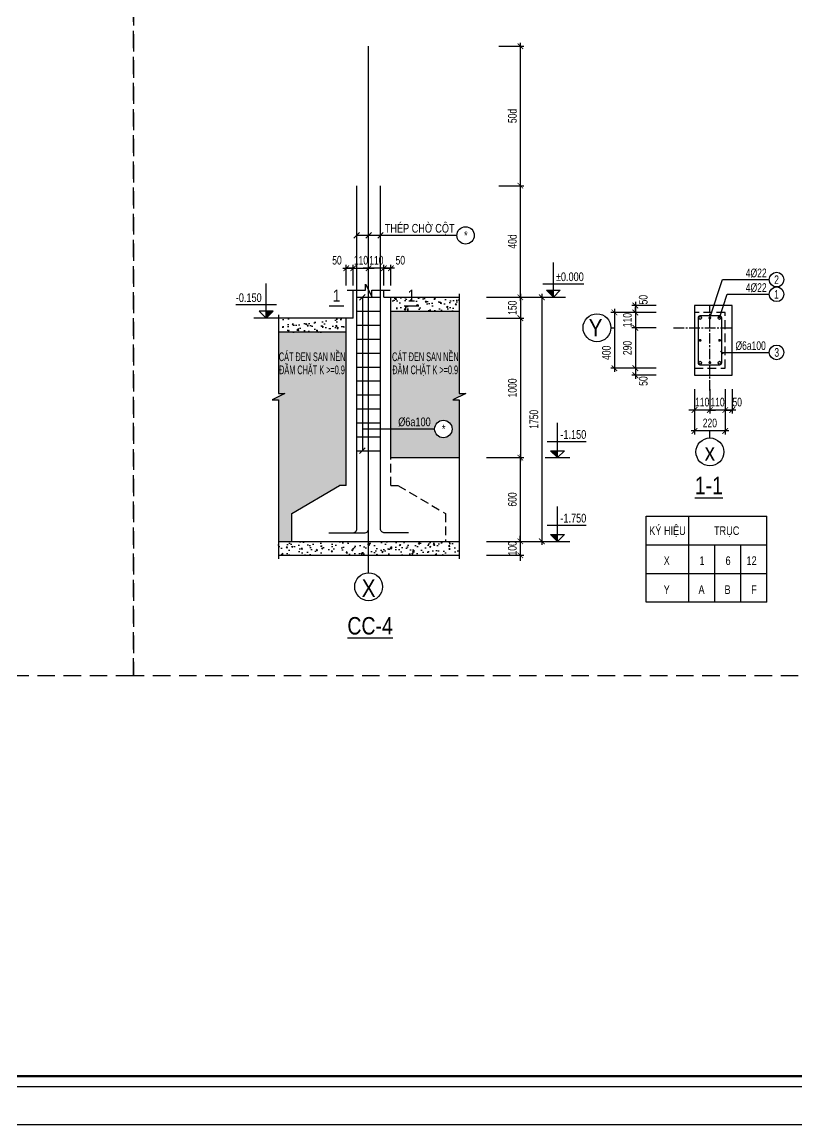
# Model space of a CAD drawing. Header units: millimetres. Extents: x 0 to 2110312, y -101172 to 3.
# Drawn here: x 2016267 to 2021820, y -41790 to -33881 of the extents above; entities that cross this region are included whole.
import ezdxf
from ezdxf.enums import TextEntityAlignment as Align

# ---------------------------------------------------------------- set-up
doc = ezdxf.new("R2010")
doc.units = ezdxf.units.MM
doc.header["$LTSCALE"] = 1000
doc.header["$MEASUREMENT"] = 0
doc.header["$PDMODE"] = 3
doc.linetypes.add('CENTER2', pattern=[1.125, 0.75, -0.125, 0.125, -0.125])
doc.linetypes.add('HIDDEN', pattern=[0.375, 0.25, -0.125])
doc.layers.get('0').update_dxf_attribs({"linetype": 'CONTINUOUS'})
doc.layers.get('Defpoints').update_dxf_attribs({"linetype": 'CONTINUOUS'})
for name, color, linetype in [('CDC-KHUNGTEN', 7, 'CONTINUOUS'), ('CDC.01.AXIS', 160, 'CENTER2'), ('CDC.02.DIM', 1, 'CONTINUOUS'), ('CDC.03.BORDER', 3, 'CONTINUOUS'), ('CDC.04.HIDDEN', 8, 'HIDDEN'), ('CDC.05.STEEL', 4, 'CONTINUOUS'), ('CDC.06.TEXT', 2, 'CONTINUOUS'), ('CDC.10.HATCH', 163, 'CONTINUOUS'), ('CDC.11.NOTE', 1, 'CONTINUOUS'), ('CDC.14.STEELNUM', 9, 'CONTINUOUS'), ('KCS_CHI', 1, 'CONTINUOUS'), ('KCS_HIDDEN', 8, 'HIDDEN')]:
    doc.layers.add(name, color=color, linetype=linetype)
doc.layers.add('Hatch1', color=250, linetype='CONTINUOUS', lineweight=5)
doc.styles.add('ARIAL', font='arial.ttf', dxfattribs={"width": 0.6})
doc.styles.add('KCS_BIGTEXT', font='arial.ttf', dxfattribs={"width": 0.75, "height": 125})
doc.styles.add('KCS_SMTEXT', font='arial.ttf', dxfattribs={"width": 0.7})
doc.dimstyles.new('KCS_DIM25', dxfattribs={"dimtxt": 62.5, "dimasz": 40, "dimexe": 25, "dimexo": 0, "dimgap": 25, "dimtad": 1, "dimdec": 0, "dimzin": 13, "dimdsep": 46, "dimtxsty": 'KCS_SMTEXT', "dimblk": 'ARCHTICK', "dimcen": 0, "dimdle": 25, "dimclrd": 1, "dimclre": 1, "dimclrt": 2, "dimadec": 0, "dimazin": 0, "dimtfac": 1, "dimtdec": 0, "dimtix": 1, "dimtmove": 2, "dimatfit": 3, "dimfxl": 1, "dimtolj": 1, "dimtzin": 13, "dimarcsym": 0})
pattern_1 = [(50, (1825238.385, 44723.22), (107.589027, -9.41282), [11.25, -123.75]), (355, (1825238.38, 44723.22), (-20.8127, 112.82882), [9, -99]), (100.4514, (1825247.35, 44722.43), (86.776407, 103.41593), [9.56103, -105.171317]), (46.1842, (1825238.38, 44753.22), (160.08616, -24.82785), [16.875, -185.625]), (96.6356, (1825251.73, 44751.15), (140.19941, 146.11768), [14.34154, -157.75695]), (351.1842, (1825238.38, 44753.22), (140.19929, 146.11779), [13.5, -148.5]), (21, (1825253.385, 44745.72), (89.536058, -60.392834), [11.25, -123.75]), (326, (1825253.38, 44745.72), (36.4973, 108.772507), [9, -99]), (71.4514, (1825260.85, 44740.68), (126.033394, 48.379575), [9.56103, -105.171317]), (37.5, (1825238.385, 44723.218), (1.823978, 49.934078), [0, -97.8, 0, -100.5, 0, -99.375]), (7.5, (1825238.385, 44723.22), (39.46043, 59.161757), [0, -57.3, 0, -95.55, 0, -37.875]), (327.5, (1825204.935, 44723.218), (80.0733654, -3.383231), [0, -37.5, 0, -117, 0, -155.25]), (317.5, (1825189.935, 44723.22), (87.477925, 15.015747), [0, -48.75, 0, -77.7, 0, -110.25])]

# ---------------------------------------------------------------- blocks, each defined once
blk = doc.blocks.new('_ARCHTICK')
at = {"color": 0, "linetype": 'ByBlock', "const_width": 0.15}
blk.add_lwpolyline([(-0.5, -0.5), (0.5, 0.5)], dxfattribs=at)
blk = doc.blocks.new('*D88')
at = {"layer": 'CDC.02.DIM', "color": 1, "lineweight": -2, "transparency": 16777216}
for p, q in [((2019596, -37004.8), (2019862.8, -37004.8)), ((2019837.8, -36979.8), (2019837.8, -37629.8)), ((2019596, -37604.8), (2019862.8, -37604.8))]:
    blk.add_line(p, q, dxfattribs=at)
at = {"layer": 'Defpoints', "color": 0, "transparency": 16777216}
for p in [(2019596, -37004.8), (2019596, -37604.8), (2019837.8, -37604.8)]:
    blk.add_point(p, dxfattribs=at)
at = {"layer": 'CDC.02.DIM', "color": 1, "lineweight": -2, "transparency": 16777216, "xscale": 40, "yscale": 40, "zscale": 40}
for p, rotation in [((2019837.8, -37004.8), 90), ((2019837.8, -37604.8), 270)]:
    blk.add_blockref('_ARCHTICK', p, dxfattribs=dict(at, rotation=rotation))
at = {"layer": 'CDC.02.DIM', "color": 2, "transparency": 16777216, "insert": (2019780.9, -37304.8), "char_height": 62.5, "attachment_point": 5, "rotation": 90, "style": 'KCS_SMTEXT'}
blk.add_mtext('\\A1;600', dxfattribs=at)
blk = doc.blocks.new('*D89')
at = {"layer": 'CDC.02.DIM', "color": 1, "lineweight": -2, "transparency": 16777216}
for p, q in [((2019596, -37604.8), (2019862.8, -37604.8)), ((2019837.8, -37604.8), (2019837.8, -37564.8)), ((2019837.8, -37604.8), (2019837.8, -37704.8)), ((2019596, -37704.8), (2019862.8, -37704.8)), ((2019837.8, -37704.8), (2019837.8, -37744.8))]:
    blk.add_line(p, q, dxfattribs=at)
at = {"layer": 'Defpoints', "color": 0, "transparency": 16777216}
for p in [(2019596, -37604.8), (2019596, -37704.8), (2019837.8, -37704.8)]:
    blk.add_point(p, dxfattribs=at)
at = {"layer": 'CDC.02.DIM', "color": 1, "lineweight": -2, "transparency": 16777216, "xscale": 40, "yscale": 40, "zscale": 40}
for p, rotation in [((2019837.8, -37604.8), 270), ((2019837.8, -37704.8), 90)]:
    blk.add_blockref('_ARCHTICK', p, dxfattribs=dict(at, rotation=rotation))
at = {"layer": 'CDC.02.DIM', "color": 2, "transparency": 16777216, "insert": (2019780.9, -37654.8), "char_height": 62.5, "attachment_point": 5, "rotation": 90, "style": 'KCS_SMTEXT'}
blk.add_mtext('\\A1;100', dxfattribs=at)
blk = doc.blocks.new('*D90')
at = {"layer": 'CDC.02.DIM', "color": 1, "lineweight": -2, "transparency": 16777216}
for p, q in [((2019596, -35854.8), (2020017, -35854.8)), ((2019992, -35829.8), (2019992, -37629.8)), ((2019596, -37604.8), (2020017, -37604.8))]:
    blk.add_line(p, q, dxfattribs=at)
at = {"layer": 'Defpoints', "color": 0, "transparency": 16777216}
for p in [(2019596, -35854.8), (2019596, -37604.8), (2019992, -37604.8)]:
    blk.add_point(p, dxfattribs=at)
at = {"layer": 'CDC.02.DIM', "color": 1, "lineweight": -2, "transparency": 16777216, "xscale": 40, "yscale": 40, "zscale": 40}
for p, rotation in [((2019992, -35854.8), 90), ((2019992, -37604.8), 270)]:
    blk.add_blockref('_ARCHTICK', p, dxfattribs=dict(at, rotation=rotation))
at = {"layer": 'CDC.02.DIM', "color": 2, "transparency": 16777216, "insert": (2019935.1, -36729.8), "char_height": 62.5, "attachment_point": 5, "rotation": 90, "style": 'KCS_SMTEXT'}
blk.add_mtext('\\A1;1750', dxfattribs=at)
blk = doc.blocks.new('*D91')
at = {"layer": 'CDC.02.DIM', "color": 1, "lineweight": -2, "transparency": 16777216}
for p, q in [((2019838, -35979.8), (2019838, -37029.8)), ((2019596, -36004.8), (2019863, -36004.8)), ((2019596, -37004.8), (2019863, -37004.8))]:
    blk.add_line(p, q, dxfattribs=at)
at = {"layer": 'Defpoints', "color": 0, "transparency": 16777216}
for p in [(2019596, -36004.8), (2019596, -37004.8), (2019838, -37004.8)]:
    blk.add_point(p, dxfattribs=at)
at = {"layer": 'CDC.02.DIM', "color": 1, "lineweight": -2, "transparency": 16777216, "xscale": 40, "yscale": 40, "zscale": 40}
for p, rotation in [((2019838, -36004.8), 90), ((2019838, -37004.8), 270)]:
    blk.add_blockref('_ARCHTICK', p, dxfattribs=dict(at, rotation=rotation))
at = {"layer": 'CDC.02.DIM', "color": 2, "transparency": 16777216, "insert": (2019781.1, -36504.8), "char_height": 62.5, "attachment_point": 5, "rotation": 90, "style": 'KCS_SMTEXT'}
blk.add_mtext('\\A1;1000', dxfattribs=at)
blk = doc.blocks.new('COS_CD')
at = {"layer": 'CDC.10.HATCH'}
blk.add_hatch(color=256, dxfattribs=at).paths.add_polyline_path([(37.5, 50), (87.5, 0), (87.5, 50)])
at = {"layer": 'CDC.02.DIM'}
for p, q in [((0, 0), (175, 0)), ((37.5, 50), (137.5, 50)), ((87.5, 0), (37.5, 50)), ((87.5, 0), (87.5, 50)), ((87.5, 0), (137.5, 50))]:
    blk.add_line(p, q, dxfattribs=at)
blk = doc.blocks.new('*D92')
at = {"layer": 'CDC.02.DIM', "color": 1, "lineweight": -2, "transparency": 16777216}
for p, q in [((2019838, -35879.8), (2019838, -35029.8)), ((2019684, -35054.8), (2019863, -35054.8)), ((2019684, -35854.8), (2019863, -35854.8))]:
    blk.add_line(p, q, dxfattribs=at)
at = {"layer": 'Defpoints', "color": 0, "transparency": 16777216}
for p in [(2019684, -35054.8), (2019838, -35054.8), (2019684, -35854.8)]:
    blk.add_point(p, dxfattribs=at)
at = {"layer": 'CDC.02.DIM', "color": 1, "lineweight": -2, "transparency": 16777216, "xscale": 40, "yscale": 40, "zscale": 40}
for p, rotation in [((2019838, -35054.8), 90), ((2019838, -35854.8), 270)]:
    blk.add_blockref('_ARCHTICK', p, dxfattribs=dict(at, rotation=rotation))
at = {"layer": 'CDC.02.DIM', "color": 2, "transparency": 16777216, "insert": (2019781.1, -35454.8), "char_height": 62.5, "attachment_point": 5, "rotation": 90, "style": 'KCS_SMTEXT'}
blk.add_mtext('\\A1;{\\fArial|b0|i0|c163|p34;40d}', dxfattribs=at)
blk = doc.blocks.new('*D93')
at = {"layer": 'CDC.02.DIM', "color": 1, "lineweight": -2, "transparency": 16777216}
for p, q in [((2019684, -34054.8), (2019863, -34054.8)), ((2019838, -35079.8), (2019838, -34029.8)), ((2019684, -35054.8), (2019863, -35054.8))]:
    blk.add_line(p, q, dxfattribs=at)
at = {"layer": 'Defpoints', "color": 0, "transparency": 16777216}
for p in [(2019684, -34054.8), (2019838, -34054.8), (2019684, -35054.8)]:
    blk.add_point(p, dxfattribs=at)
at = {"layer": 'CDC.02.DIM', "color": 1, "lineweight": -2, "transparency": 16777216, "xscale": 40, "yscale": 40, "zscale": 40}
for p, rotation in [((2019838, -34054.8), 90), ((2019838, -35054.8), 270)]:
    blk.add_blockref('_ARCHTICK', p, dxfattribs=dict(at, rotation=rotation))
at = {"layer": 'CDC.02.DIM', "color": 2, "transparency": 16777216, "insert": (2019781.1, -34554.8), "char_height": 62.5, "attachment_point": 5, "rotation": 90, "style": 'KCS_SMTEXT'}
blk.add_mtext('\\A1;{\\fArial|b0|i0|c163|p34;50d}', dxfattribs=at)
blk = doc.blocks.new('*D95')
at = {"layer": 'CDC.02.DIM', "color": 1, "lineweight": -2, "transparency": 16777216}
for p, q in [((2019596, -35854.8), (2019863, -35854.8)), ((2019838, -35829.8), (2019838, -36029.8)), ((2019596, -36004.8), (2019863, -36004.8))]:
    blk.add_line(p, q, dxfattribs=at)
at = {"layer": 'Defpoints', "color": 0, "transparency": 16777216}
for p in [(2019596, -35854.8), (2019596, -36004.8), (2019838, -36004.8)]:
    blk.add_point(p, dxfattribs=at)
at = {"layer": 'CDC.02.DIM', "color": 1, "lineweight": -2, "transparency": 16777216, "xscale": 40, "yscale": 40, "zscale": 40}
for p, rotation in [((2019838, -35854.8), 90), ((2019838, -36004.8), 270)]:
    blk.add_blockref('_ARCHTICK', p, dxfattribs=dict(at, rotation=rotation))
at = {"layer": 'CDC.02.DIM', "color": 2, "transparency": 16777216, "insert": (2019781.1, -35929.8), "char_height": 62.5, "attachment_point": 5, "rotation": 90, "style": 'KCS_SMTEXT'}
blk.add_mtext('\\A1;150', dxfattribs=at)
blk = doc.blocks.new('Khung tên chuẩn')
at = {"layer": 'CDC-KHUNGTEN', "color": 8}
blk.add_lwpolyline([(30850, -246609), (38754, -246609), (38754, -189409), (-41246, -189409), (-41246, -246609), (30850, -246609)], dxfattribs=at)
at = {"layer": 'CDC-KHUNGTEN', "color": 255, "lineweight": 60}
blk.add_lwpolyline([(30654, -246309), (30654, -189709), (-40946, -189709), (-40946, -246309), (30654, -246309)], close=True, dxfattribs=at)
at = {"layer": 'Defpoints', "color": 1, "ltscale": 0.2}
blk.add_lwpolyline([(-44246, -247709), (-44246, -188309), (39854, -188309), (39854, -247709), (-44246, -247709)], close=True, dxfattribs=at)
blk = doc.blocks.new('*D356')
at = {"layer": 'CDC.02.DIM', "color": 1, "lineweight": -2, "transparency": 16777216}
for p, q in [((2021086.3, -36513.6), (2021086.3, -36688.5)), ((2021196.3, -36513.6), (2021196.3, -36688.5)), ((2021086.3, -36663.5), (2021046.3, -36663.5)), ((2021196.3, -36663.5), (2021086.3, -36663.5)), ((2021196.3, -36663.5), (2021236.3, -36663.5))]:
    blk.add_line(p, q, dxfattribs=at)
at = {"layer": 'Defpoints', "color": 0, "transparency": 16777216}
for p in [(2021086.3, -36513.6), (2021196.3, -36513.6), (2021086.3, -36663.5)]:
    blk.add_point(p, dxfattribs=at)
at = {"layer": 'CDC.02.DIM', "color": 1, "lineweight": -2, "transparency": 16777216, "xscale": 40, "yscale": 40, "zscale": 40}
blk.add_blockref('_ARCHTICK', (2021086.3, -36663.5), dxfattribs=at)
at = {"layer": 'CDC.02.DIM', "color": 1, "lineweight": -2, "transparency": 16777216, "xscale": 40, "yscale": 40, "zscale": 40, "rotation": 180}
blk.add_blockref('_ARCHTICK', (2021196.3, -36663.5), dxfattribs=at)
at = {"layer": 'CDC.02.DIM', "color": 2, "transparency": 16777216, "insert": (2021141.3, -36606.6), "char_height": 62.5, "attachment_point": 5, "style": 'KCS_SMTEXT'}
blk.add_mtext('\\A1;110', dxfattribs=at)
blk = doc.blocks.new('*D357')
at = {"layer": 'CDC.02.DIM', "color": 1, "lineweight": -2, "transparency": 16777216}
for p, q in [((2021196.3, -36513.6), (2021196.3, -36688.5)), ((2021306.3, -36513.6), (2021306.3, -36688.5)), ((2021196.3, -36663.5), (2021156.3, -36663.5)), ((2021306.3, -36663.5), (2021196.3, -36663.5)), ((2021306.3, -36663.5), (2021346.3, -36663.5))]:
    blk.add_line(p, q, dxfattribs=at)
at = {"layer": 'Defpoints', "color": 0, "transparency": 16777216}
for p in [(2021196.3, -36513.6), (2021306.3, -36513.6), (2021196.3, -36663.5)]:
    blk.add_point(p, dxfattribs=at)
at = {"layer": 'CDC.02.DIM', "color": 1, "lineweight": -2, "transparency": 16777216, "xscale": 40, "yscale": 40, "zscale": 40}
blk.add_blockref('_ARCHTICK', (2021196.3, -36663.5), dxfattribs=at)
at = {"layer": 'CDC.02.DIM', "color": 1, "lineweight": -2, "transparency": 16777216, "xscale": 40, "yscale": 40, "zscale": 40, "rotation": 180}
blk.add_blockref('_ARCHTICK', (2021306.3, -36663.5), dxfattribs=at)
at = {"layer": 'CDC.02.DIM', "color": 2, "transparency": 16777216, "insert": (2021251.3, -36606.6), "char_height": 62.5, "attachment_point": 5, "style": 'KCS_SMTEXT'}
blk.add_mtext('\\A1;110', dxfattribs=at)
blk = doc.blocks.new('*D358')
at = {"layer": 'CDC.02.DIM', "color": 1, "lineweight": -2, "transparency": 16777216}
for p, q in [((2021086.3, -36513.6), (2021086.3, -36838.4)), ((2021306.3, -36513.6), (2021306.3, -36838.4)), ((2021331.3, -36813.4), (2021061.3, -36813.4))]:
    blk.add_line(p, q, dxfattribs=at)
at = {"layer": 'Defpoints', "color": 0, "transparency": 16777216}
for p in [(2021086.3, -36513.6), (2021306.3, -36513.6), (2021086.3, -36813.4)]:
    blk.add_point(p, dxfattribs=at)
at = {"layer": 'CDC.02.DIM', "color": 1, "lineweight": -2, "transparency": 16777216, "xscale": 40, "yscale": 40, "zscale": 40, "rotation": 180}
blk.add_blockref('_ARCHTICK', (2021086.3, -36813.4), dxfattribs=at)
at = {"layer": 'CDC.02.DIM', "color": 1, "lineweight": -2, "transparency": 16777216, "xscale": 40, "yscale": 40, "zscale": 40}
blk.add_blockref('_ARCHTICK', (2021306.3, -36813.4), dxfattribs=at)
at = {"layer": 'CDC.02.DIM', "color": 2, "transparency": 16777216, "insert": (2021196.3, -36756.5), "char_height": 62.5, "attachment_point": 5, "style": 'KCS_SMTEXT'}
blk.add_mtext('\\A1;220', dxfattribs=at)
blk = doc.blocks.new('*D359')
at = {"layer": 'CDC.02.DIM', "color": 1, "lineweight": -2, "transparency": 16777216}
for p, q in [((2020812.2, -35963.5), (2020637.2, -35963.5)), ((2020662.2, -35963.5), (2020662.2, -35923.5)), ((2020662.2, -35963.5), (2020662.2, -36073.5)), ((2020812.2, -36073.5), (2020637.2, -36073.5)), ((2020662.2, -36073.5), (2020662.2, -36113.5))]:
    blk.add_line(p, q, dxfattribs=at)
at = {"layer": 'Defpoints', "color": 0, "transparency": 16777216}
for p in [(2020812.2, -35963.5), (2020662.2, -36073.5), (2020812.2, -36073.5)]:
    blk.add_point(p, dxfattribs=at)
at = {"layer": 'CDC.02.DIM', "color": 1, "lineweight": -2, "transparency": 16777216, "xscale": 40, "yscale": 40, "zscale": 40}
for p, rotation in [((2020662.2, -35963.5), 270), ((2020662.2, -36073.5), 90)]:
    blk.add_blockref('_ARCHTICK', p, dxfattribs=dict(at, rotation=rotation))
at = {"layer": 'CDC.02.DIM', "color": 2, "transparency": 16777216, "insert": (2020605.2, -36018.5), "char_height": 62.5, "attachment_point": 5, "rotation": 90, "style": 'KCS_SMTEXT'}
blk.add_mtext('\\A1;110', dxfattribs=at)
blk = doc.blocks.new('*D360')
at = {"layer": 'CDC.02.DIM', "color": 1, "lineweight": -2, "transparency": 16777216}
for p, q in [((2020662.2, -36048.5), (2020662.2, -36388.5)), ((2020812.2, -36073.5), (2020637.2, -36073.5)), ((2020812.2, -36363.5), (2020637.2, -36363.5))]:
    blk.add_line(p, q, dxfattribs=at)
at = {"layer": 'Defpoints', "color": 0, "transparency": 16777216}
for p in [(2020812.2, -36073.5), (2020662.2, -36363.5), (2020812.2, -36363.5)]:
    blk.add_point(p, dxfattribs=at)
at = {"layer": 'CDC.02.DIM', "color": 1, "lineweight": -2, "transparency": 16777216, "xscale": 40, "yscale": 40, "zscale": 40}
for p, rotation in [((2020662.2, -36073.5), 90), ((2020662.2, -36363.5), 270)]:
    blk.add_blockref('_ARCHTICK', p, dxfattribs=dict(at, rotation=rotation))
at = {"layer": 'CDC.02.DIM', "color": 2, "transparency": 16777216, "insert": (2020605.2, -36218.5), "char_height": 62.5, "attachment_point": 5, "rotation": 90, "style": 'KCS_SMTEXT'}
blk.add_mtext('\\A1;290', dxfattribs=at)
blk = doc.blocks.new('*D361')
at = {"layer": 'CDC.02.DIM', "color": 1, "lineweight": -2, "transparency": 16777216}
for p, q in [((2020812.2, -35963.5), (2020487.2, -35963.5)), ((2020512.2, -35938.5), (2020512.2, -36388.5)), ((2020812.2, -36363.5), (2020487.2, -36363.5))]:
    blk.add_line(p, q, dxfattribs=at)
at = {"layer": 'Defpoints', "color": 0, "transparency": 16777216}
for p in [(2020812.2, -35963.5), (2020512.2, -36363.5), (2020812.2, -36363.5)]:
    blk.add_point(p, dxfattribs=at)
at = {"layer": 'CDC.02.DIM', "color": 1, "lineweight": -2, "transparency": 16777216, "xscale": 40, "yscale": 40, "zscale": 40}
for p, rotation in [((2020512.2, -35963.5), 90), ((2020512.2, -36363.5), 270)]:
    blk.add_blockref('_ARCHTICK', p, dxfattribs=dict(at, rotation=rotation))
at = {"layer": 'CDC.02.DIM', "color": 2, "transparency": 16777216, "insert": (2020455.2, -36252.9), "char_height": 62.5, "attachment_point": 5, "rotation": 90, "style": 'KCS_SMTEXT'}
blk.add_mtext('\\A1;400', dxfattribs=at)
blk = doc.blocks.new('*D362')
at = {"layer": 'CDC.02.DIM', "color": 1, "lineweight": -2, "transparency": 16777216}
for p, q in [((2021306.3, -36513.6), (2021306.3, -36688.5)), ((2021356.3, -36513.6), (2021356.3, -36688.5)), ((2021381.3, -36663.5), (2021281.3, -36663.5))]:
    blk.add_line(p, q, dxfattribs=at)
at = {"layer": 'Defpoints', "color": 0, "transparency": 16777216}
for p in [(2021306.3, -36513.6), (2021356.3, -36513.6), (2021306.3, -36663.5)]:
    blk.add_point(p, dxfattribs=at)
at = {"layer": 'CDC.02.DIM', "color": 1, "lineweight": -2, "transparency": 16777216, "xscale": 40, "yscale": 40, "zscale": 40, "rotation": 180}
blk.add_blockref('_ARCHTICK', (2021306.3, -36663.5), dxfattribs=at)
at = {"layer": 'CDC.02.DIM', "color": 1, "lineweight": -2, "transparency": 16777216, "xscale": 40, "yscale": 40, "zscale": 40}
blk.add_blockref('_ARCHTICK', (2021356.3, -36663.5), dxfattribs=at)
at = {"layer": 'CDC.02.DIM', "color": 2, "transparency": 16777216, "insert": (2021392.3, -36606.6), "char_height": 62.5, "attachment_point": 5, "style": 'KCS_SMTEXT'}
blk.add_mtext('\\A1;50', dxfattribs=at)
blk = doc.blocks.new('*D363')
at = {"layer": 'CDC.02.DIM', "color": 1, "lineweight": -2, "transparency": 16777216}
for p, q in [((2020662.2, -35888.5), (2020662.2, -35988.5)), ((2020812.2, -35913.5), (2020637.2, -35913.5)), ((2020812.2, -35963.5), (2020637.2, -35963.5))]:
    blk.add_line(p, q, dxfattribs=at)
at = {"layer": 'Defpoints', "color": 0, "transparency": 16777216}
for p in [(2020662.2, -35963.5), (2020812.2, -35913.5), (2020812.2, -35963.5)]:
    blk.add_point(p, dxfattribs=at)
at = {"layer": 'CDC.02.DIM', "color": 1, "lineweight": -2, "transparency": 16777216, "xscale": 40, "yscale": 40, "zscale": 40}
for p, rotation in [((2020662.2, -35913.5), 90), ((2020662.2, -35963.5), 270)]:
    blk.add_blockref('_ARCHTICK', p, dxfattribs=dict(at, rotation=rotation))
at = {"layer": 'CDC.02.DIM', "color": 2, "transparency": 16777216, "insert": (2020719.1, -35871.9), "char_height": 62.5, "attachment_point": 5, "rotation": 90, "style": 'KCS_SMTEXT'}
blk.add_mtext('\\A1;50', dxfattribs=at)
blk = doc.blocks.new('*D364')
at = {"layer": 'CDC.02.DIM', "color": 1, "lineweight": -2, "transparency": 16777216}
for p, q in [((2020812.2, -36363.5), (2020637.2, -36363.5)), ((2020662.2, -36338.5), (2020662.2, -36438.5)), ((2020812.2, -36413.5), (2020637.2, -36413.5))]:
    blk.add_line(p, q, dxfattribs=at)
at = {"layer": 'Defpoints', "color": 0, "transparency": 16777216}
for p in [(2020812.2, -36363.5), (2020662.2, -36413.5), (2020812.2, -36413.5)]:
    blk.add_point(p, dxfattribs=at)
at = {"layer": 'CDC.02.DIM', "color": 1, "lineweight": -2, "transparency": 16777216, "xscale": 40, "yscale": 40, "zscale": 40}
for p, rotation in [((2020662.2, -36363.5), 90), ((2020662.2, -36413.5), 270)]:
    blk.add_blockref('_ARCHTICK', p, dxfattribs=dict(at, rotation=rotation))
at = {"layer": 'CDC.02.DIM', "color": 2, "transparency": 16777216, "insert": (2020719.1, -36455.6), "char_height": 62.5, "attachment_point": 5, "rotation": 90, "style": 'KCS_SMTEXT'}
blk.add_mtext('\\A1;50', dxfattribs=at)
blk = doc.blocks.new('*D383')
at = {"layer": 'CDC.02.DIM', "color": 1, "lineweight": -2, "transparency": 16777216}
for p, q in [((2018565.6, -35646.6), (2018665.6, -35646.6)), ((2018590.6, -35770.6), (2018590.6, -35621.6)), ((2018640.6, -35770.6), (2018640.6, -35621.6))]:
    blk.add_line(p, q, dxfattribs=at)
at = {"layer": 'Defpoints', "color": 0, "transparency": 16777216}
for p in [(2018640.6, -35646.6), (2018590.6, -35770.6), (2018640.6, -35770.6)]:
    blk.add_point(p, dxfattribs=at)
at = {"layer": 'CDC.02.DIM', "color": 1, "lineweight": -2, "transparency": 16777216, "xscale": 40, "yscale": 40, "zscale": 40, "rotation": 180}
blk.add_blockref('_ARCHTICK', (2018590.6, -35646.6), dxfattribs=at)
at = {"layer": 'CDC.02.DIM', "color": 1, "lineweight": -2, "transparency": 16777216, "xscale": 40, "yscale": 40, "zscale": 40}
blk.add_blockref('_ARCHTICK', (2018640.6, -35646.6), dxfattribs=at)
at = {"layer": 'CDC.02.DIM', "color": 2, "transparency": 16777216, "insert": (2018523.7, -35589.7), "char_height": 62.5, "attachment_point": 5, "style": 'KCS_SMTEXT'}
blk.add_mtext('\\A1;50', dxfattribs=at)
blk = doc.blocks.new('*D384')
at = {"layer": 'CDC.02.DIM', "color": 1, "lineweight": -2, "transparency": 16777216}
for p, q in [((2018640.6, -35646.6), (2018600.6, -35646.6)), ((2018640.6, -35770.6), (2018640.6, -35621.6)), ((2018640.6, -35646.6), (2018750.6, -35646.6)), ((2018750.6, -35770.6), (2018750.6, -35621.6)), ((2018750.6, -35646.6), (2018790.6, -35646.6))]:
    blk.add_line(p, q, dxfattribs=at)
at = {"layer": 'Defpoints', "color": 0, "transparency": 16777216}
for p in [(2018750.6, -35646.6), (2018640.6, -35770.6), (2018750.6, -35770.6)]:
    blk.add_point(p, dxfattribs=at)
at = {"layer": 'CDC.02.DIM', "color": 1, "lineweight": -2, "transparency": 16777216, "xscale": 40, "yscale": 40, "zscale": 40}
blk.add_blockref('_ARCHTICK', (2018640.6, -35646.6), dxfattribs=at)
at = {"layer": 'CDC.02.DIM', "color": 1, "lineweight": -2, "transparency": 16777216, "xscale": 40, "yscale": 40, "zscale": 40, "rotation": 180}
blk.add_blockref('_ARCHTICK', (2018750.6, -35646.6), dxfattribs=at)
at = {"layer": 'CDC.02.DIM', "color": 2, "transparency": 16777216, "insert": (2018695.6, -35589.7), "char_height": 62.5, "attachment_point": 5, "style": 'KCS_SMTEXT'}
blk.add_mtext('\\A1;110', dxfattribs=at)
blk = doc.blocks.new('*D385')
at = {"layer": 'CDC.02.DIM', "color": 1, "lineweight": -2, "transparency": 16777216}
for p, q in [((2018935.6, -35646.6), (2018835.6, -35646.6)), ((2018860.6, -35770.6), (2018860.6, -35621.6)), ((2018910.6, -35770.6), (2018910.6, -35621.6))]:
    blk.add_line(p, q, dxfattribs=at)
at = {"layer": 'Defpoints', "color": 0, "transparency": 16777216}
for p in [(2018860.6, -35646.6), (2018860.6, -35770.6), (2018910.6, -35770.6)]:
    blk.add_point(p, dxfattribs=at)
at = {"layer": 'CDC.02.DIM', "color": 1, "lineweight": -2, "transparency": 16777216, "xscale": 40, "yscale": 40, "zscale": 40, "rotation": 180}
blk.add_blockref('_ARCHTICK', (2018860.6, -35646.6), dxfattribs=at)
at = {"layer": 'CDC.02.DIM', "color": 1, "lineweight": -2, "transparency": 16777216, "xscale": 40, "yscale": 40, "zscale": 40}
blk.add_blockref('_ARCHTICK', (2018910.6, -35646.6), dxfattribs=at)
at = {"layer": 'CDC.02.DIM', "color": 2, "transparency": 16777216, "insert": (2018977.6, -35589.7), "char_height": 62.5, "attachment_point": 5, "style": 'KCS_SMTEXT'}
blk.add_mtext('\\A1;50', dxfattribs=at)
blk = doc.blocks.new('*D386')
at = {"layer": 'CDC.02.DIM', "color": 1, "lineweight": -2, "transparency": 16777216}
for p, q in [((2018750.6, -35646.6), (2018710.6, -35646.6)), ((2018750.6, -35770.6), (2018750.6, -35621.6)), ((2018860.6, -35646.6), (2018750.6, -35646.6)), ((2018860.6, -35770.6), (2018860.6, -35621.6)), ((2018860.6, -35646.6), (2018900.6, -35646.6))]:
    blk.add_line(p, q, dxfattribs=at)
at = {"layer": 'Defpoints', "color": 0, "transparency": 16777216}
for p in [(2018750.6, -35646.6), (2018750.6, -35770.6), (2018860.6, -35770.6)]:
    blk.add_point(p, dxfattribs=at)
at = {"layer": 'CDC.02.DIM', "color": 1, "lineweight": -2, "transparency": 16777216, "xscale": 40, "yscale": 40, "zscale": 40}
blk.add_blockref('_ARCHTICK', (2018750.6, -35646.6), dxfattribs=at)
at = {"layer": 'CDC.02.DIM', "color": 1, "lineweight": -2, "transparency": 16777216, "xscale": 40, "yscale": 40, "zscale": 40, "rotation": 180}
blk.add_blockref('_ARCHTICK', (2018860.6, -35646.6), dxfattribs=at)
at = {"layer": 'CDC.02.DIM', "color": 2, "transparency": 16777216, "insert": (2018805.6, -35589.7), "char_height": 62.5, "attachment_point": 5, "style": 'KCS_SMTEXT'}
blk.add_mtext('\\A1;110', dxfattribs=at)

msp = doc.modelspace()

# ---------------------------------------------------------------- hatches: boundary and pattern name
at = {"layer": 'CDC.10.HATCH'}
h = msp.add_hatch(dxfattribs=at)
h.set_pattern_fill('AR-CONC', color=256, scale=15, style=0)
h.set_pattern_definition([(50, (1804869.98, 52128.24), (107.589027, -9.41282), [11.25, -123.75]), (355, (1804869.98, 52128.24), (-20.8127, 112.82882), [9, -99]), (100.4514, (1804878.95, 52127.46), (86.776407, 103.41593), [9.56103, -105.171317]), (46.1842, (1804869.98, 52158.24), (160.08616, -24.82785), [16.875, -185.625]), (96.6356, (1804883.32, 52156.17), (140.19941, 146.11768), [14.34154, -157.75695]), (351.1842, (1804869.98, 52158.24), (140.19929, 146.11779), [13.5, -148.5]), (21, (1804884.98, 52150.74), (89.536058, -60.392834), [11.25, -123.75]), (326, (1804884.98, 52150.74), (36.4973, 108.772507), [9, -99]), (71.4514, (1804892.44, 52145.71), (126.033394, 48.379575), [9.56103, -105.171317]), (37.5, (1804869.98, 52128.242), (1.823978, 49.934078), [0, -97.8, 0, -100.5, 0, -99.375]), (7.5, (1804869.98, 52128.24), (39.46043, 59.161757), [0, -57.3, 0, -95.55, 0, -37.875]), (327.5, (1804836.53, 52128.242), (80.0733654, -3.383231), [0, -37.5, 0, -117, 0, -155.25]), (317.5, (1804821.53, 52128.24), (87.477925, 15.015747), [0, -48.75, 0, -77.7, 0, -110.25])])
h.paths.add_polyline_path([(2018910.6, -35854.8), (2018910.6, -35954.8), (2019400.6, -35954.8), (2019400.6, -35854.8)])
h = msp.add_hatch(dxfattribs=at)
h.set_pattern_fill('DOTS', color=256, scale=300, style=0)
h.paths.add_polyline_path([(2019400.6, -36590.9), (2019355, -36590.9), (2019446.2, -36545.3), (2019400.6, -36545.3), (2019400.6, -35954.8), (2018910.6, -35954.8), (2018910.6, -36799.4), (2019223.8, -36799.4, -1), (2019348.8, -36799.4, -1), (2019223.8, -36799.4), (2018910.6, -36799.4), (2018910.6, -37004.8), (2019400.6, -37004.8)])
h.paths.add_polyline_path([(2018590.6, -36104.8), (2018103.9, -36104.8), (2018103.9, -36545.3), (2018149.5, -36545.3), (2018058.3, -36590.9), (2018103.9, -36590.9), (2018103.9, -37604.8), (2018200.6, -37604.8), (2018200.6, -37404.8), (2018540.6, -37204.8), (2018590.6, -37204.8), (2018590.6, -37004.8)])
h.paths.add_polyline_path([(2018897.1, -36443.3), (2019414.8, -36443.3), (2019414.8, -36305.1), (2018897.1, -36305.1)], flags=9)
h.paths.add_polyline_path([(2018898.6, -36333.5), (2019415.6, -36333.5), (2019415.6, -36214.5), (2018898.6, -36214.5)], flags=9)
h.paths.add_polyline_path([(2018945.7, -36798.7), (2019212.4, -36798.7), (2019212.4, -36697.8), (2018945.7, -36697.8)], flags=24)
h.paths.add_polyline_path([(2018085.6, -36443.3), (2018603.4, -36443.3), (2018603.4, -36305.1), (2018085.6, -36305.1)], flags=9)
h.paths.add_polyline_path([(2018087.2, -36333.5), (2018604.2, -36333.5), (2018604.2, -36214.5), (2018087.2, -36214.5)], flags=9)
h = msp.add_hatch(dxfattribs=at)
h.set_pattern_fill('AR-CONC', color=256, scale=15, style=0)
h.set_pattern_definition([(50, (1802700.18, 50518.22), (107.589027, -9.41282), [11.25, -123.75]), (355, (1802700.18, 50518.22), (-20.8127, 112.82882), [9, -99]), (100.4514, (1802709.14, 50517.43), (86.776407, 103.41593), [9.56103, -105.171317]), (46.1842, (1802700.18, 50548.22), (160.08616, -24.82785), [16.875, -185.625]), (96.6356, (1802713.52, 50546.15), (140.19941, 146.11768), [14.34154, -157.75695]), (351.1842, (1802700.18, 50548.22), (140.19929, 146.11779), [13.5, -148.5]), (21, (1802715.18, 50540.72), (89.536058, -60.392834), [11.25, -123.75]), (326, (1802715.18, 50540.72), (36.4973, 108.772507), [9, -99]), (71.4514, (1802722.64, 50535.68), (126.033394, 48.379575), [9.56103, -105.171317]), (37.5, (1802700.178, 50518.216), (1.823978, 49.934078), [0, -97.8, 0, -100.5, 0, -99.375]), (7.5, (1802700.18, 50518.216), (39.460431, 59.161757), [0, -57.3, 0, -95.55, 0, -37.875]), (327.5, (1802666.728, 50518.216), (80.0733654, -3.383231), [0, -37.5, 0, -117, 0, -155.25]), (317.5, (1802651.73, 50518.216), (87.477925, 15.015747), [0, -48.75, 0, -77.7, 0, -110.25])])
h.paths.add_polyline_path([(2018590.6, -36104.8), (2018590.6, -36004.8), (2018103.9, -36004.8), (2018103.9, -36104.8)])
h = msp.add_hatch(dxfattribs=at)
h.set_pattern_fill('AR-CONC', color=256, scale=15, style=0)
h.set_pattern_definition(pattern_1)
h.paths.add_polyline_path([(2018860.6, -37704.8), (2018860.6, -37604.8), (2018103.9, -37604.8), (2018103.9, -37704.8)])
h = msp.add_hatch(dxfattribs=at)
h.set_pattern_fill('AR-CONC', color=256, scale=15, style=0)
h.set_pattern_definition(pattern_1)
h.paths.add_polyline_path([(2019400.6, -37704.8), (2019400.6, -37604.8), (2019350.6, -37604.8), (2018750.6, -37604.8), (2018750.6, -37704.8)])

# ---------------------------------------------------------------- linework, layer by layer
at = {"layer": 'CDC.01.AXIS'}
msp.add_line((2018750.6, -37780.6), (2018750.6, -35683.3), dxfattribs=at)
msp.add_line((2018750.6, -37780.6), (2018750.6, -35683.3), dxfattribs=at)
at = {"layer": 'CDC.01.AXIS', "ltscale": 0.1}
for p, q in [((2021196.3, -36524), (2021196.3, -35913.9)), ((2020936.1, -36073.5), (2021356, -36073.5))]:
    msp.add_line(p, q, dxfattribs=at)
at = {"layer": 'CDC.03.BORDER'}
for p, q in [((2018640.6, -36004.8), (2018640.6, -35804.8)), ((2018860.6, -35854.8), (2018860.6, -35804.8)), ((2018860.6, -35854.8), (2018910.6, -35854.8)), ((2018910.6, -37004.8), (2018910.6, -35854.8)), ((2018910.6, -35854.8), (2019400.6, -35854.8)), ((2018910.6, -35954.8), (2019400.6, -35954.8)), ((2018640.6, -36004.8), (2018103.9, -36004.8)), ((2018590.6, -37004.8), (2018590.6, -36004.8)), ((2018590.6, -36104.8), (2018103.9, -36104.8)), ((2018590.6, -37204.8), (2018590.6, -37004.8)), ((2018910.6, -37004.8), (2019400.6, -37004.8)), ((2018200.6, -37404.8), (2018540.6, -37204.8)), ((2018590.6, -37204.8), (2018540.6, -37204.8)), ((2018200.6, -37604.8), (2018200.6, -37404.8)), ((2018103.9, -37604.8), (2019350.6, -37604.8)), ((2019350.6, -37604.8), (2019400.6, -37604.8)), ((2019400.6, -37604.8), (2019400.6, -37704.8)), ((2018103.9, -37704.8), (2019400.6, -37704.8))]:
    msp.add_line(p, q, dxfattribs=at)
at = {"layer": 'CDC.03.BORDER', "ltscale": 0.01}
for p, q in [((2020738.9, -37424.1), (2021605, -37424.1)), ((2020738.9, -37630.1), (2021605, -37630.1)), ((2021605, -38042.1), (2020738.9, -38042.1))]:
    msp.add_line(p, q, dxfattribs=at)
at = {"layer": 'CDC.03.BORDER', "elevation": 0}
msp.add_lwpolyline([(2021086.3, -35913.5), (2021086.3, -36413.5), (2021356.3, -36413.5), (2021356.3, -35913.5)], close=True, dxfattribs=at)
at = {"layer": 'CDC.03.BORDER', "ltscale": 0.01, "flags": 128}
for points in [[(2020738.9, -38042.1), (2020738.9, -37630.1), (2020738.9, -37424.1)], [(2021045, -38042.1), (2021045, -37630.1), (2021045, -37424.1)], [(2021605, -38042.1), (2021605, -37630.1), (2021605, -37424.1)]]:
    msp.add_lwpolyline(points, dxfattribs=at)
at = {"layer": 'CDC.04.HIDDEN', "ltscale": 0.5}
for points in [[(2011362, -33593.2), (2017064.4, -33593.2), (2017064.4, -38568.2), (2011362, -38568.2)], [(2017064.4, -33593.2), (2022766.8, -33593.2), (2022766.8, -38568.2), (2017064.4, -38568.2)]]:
    msp.add_lwpolyline(points, close=True, dxfattribs=at)
at = {"layer": 'CDC.05.STEEL', "ltscale": 0.01}
for p, q in [((2018665.6, -35854.8), (2018835.6, -35854.8)), ((2018665.6, -35854.8), (2018835.6, -35854.8)), ((2018665.6, -35954.8), (2018835.6, -35954.8)), ((2018665.6, -36054.8), (2018835.6, -36054.8)), ((2018665.6, -36154.8), (2018835.6, -36154.8)), ((2018665.6, -36254.8), (2018835.6, -36254.8)), ((2018665.6, -36354.8), (2018835.6, -36354.8)), ((2018665.6, -36454.8), (2018835.6, -36454.8)), ((2018665.6, -36554.8), (2018835.6, -36554.8)), ((2018665.6, -36654.8), (2018835.6, -36654.8)), ((2018665.6, -36754.8), (2018835.6, -36754.8)), ((2018665.6, -36854.8), (2018835.6, -36854.8)), ((2018665.6, -36954.8), (2018835.6, -36954.8))]:
    msp.add_line(p, q, dxfattribs=at)
for points in [[(2018550.6, -37544.8), (2018720.6, -37544.8, 0.414214), (2018750.6, -37514.8), (2018750.6, -34054.8)], [(2018465.6, -37544.8), (2018635.6, -37544.8, 0.414214), (2018665.6, -37514.8), (2018665.6, -35054.8)], [(2019035.6, -37544.8), (2018865.6, -37544.8, -0.414214), (2018835.6, -37514.8), (2018835.6, -35054.8)]]:
    msp.add_lwpolyline(points, format="xyb", dxfattribs=at)
at = {"layer": 'CDC.05.STEEL', "elevation": 0}
msp.add_lwpolyline([(2021111.3, -36001), (2021111.3, -36326, 0.414214), (2021123.8, -36338.5), (2021268.8, -36338.5, 0.414214), (2021281.3, -36326), (2021281.3, -36001, 0.414214), (2021268.8, -35988.5), (2021123.8, -35988.5, 0.414214)], format="xyb", close=True, dxfattribs=at)
at = {"layer": 'CDC.05.STEEL', "const_width": 10.1, "elevation": 0}
for points in [[(2021196.3, -36007.9, -1), (2021196.3, -35997.8, -1)], [(2021126.6, -36158.4, 1), (2021126.6, -36168.5, 1)], [(2021266, -36158.4, -1), (2021266, -36168.5, -1)], [(2021196.3, -36319, 1), (2021196.3, -36329.2, 1)]]:
    msp.add_lwpolyline(points, format="xyb", close=True, dxfattribs=at)
at = {"layer": 'CDC.05.STEEL'}
for centre in [(2021126.6, -36002.8), (2021266, -36002.8), (2021126.6, -36324.1), (2021266, -36324.1)]:
    msp.add_circle(centre, 10.2, dxfattribs=at)
at = {"layer": 'CDC.06.TEXT', "ltscale": 0.01, "const_width": 8.75, "flags": 128}
for points in [[(2018574.3, -35917.7), (2018466.4, -35917.7)], [(2019111.3, -35917.7), (2019003.4, -35917.7)]]:
    msp.add_lwpolyline(points, dxfattribs=at)
at = {"layer": 'CDC.11.NOTE', "color": 3}
for p, q in [((2018645.6, -35431.3), (2018685.6, -35391.3)), ((2018730.6, -35431.3), (2018770.6, -35391.3)), ((2018815.6, -35431.3), (2018855.6, -35391.3)), ((2018685.9, -35874.8), (2018725.9, -35834.8)), ((2018685.9, -36974.8), (2018725.9, -36934.8))]:
    msp.add_line(p, q, dxfattribs=at)
at = {"layer": 'CDC.11.NOTE'}
for p, q in [((2019382.8, -35411.3), (2018665.6, -35411.3)), ((2020074.5, -35854.8), (2020074.5, -35604.8)), ((2021286.2, -35728.4), (2021621.7, -35728.4)), ((2018016.4, -36004.8), (2018016.4, -35754.8)), ((2019999.5, -35758.8), (2020292.6, -35758.8)), ((2018705.9, -35854.8), (2018705.9, -36917.3)), ((2018705.9, -35854.8), (2018705.9, -36954.8)), ((2021321.5, -35833.5), (2021621.7, -35833.5)), ((2018091.4, -35908.8), (2017798.3, -35908.8)), ((2021281.3, -36249.9), (2021620.3, -36249.9)), ((2020104.5, -37004.8), (2020104.5, -36754.8)), ((2019223.8, -36799.4), (2018705.9, -36799.4)), ((2020029.5, -36889.8), (2020310.5, -36889.8)), ((2020104.5, -37604.8), (2020104.5, -37354.8)), ((2020029.5, -37489.8), (2020310.5, -37489.8))]:
    msp.add_line(p, q, dxfattribs=at)
at = {"layer": 'CDC.11.NOTE', "ltscale": 0.25}
for p, q in [((2021196.3, -36002.8), (2021286.2, -35728.4)), ((2021266, -36002.8), (2021321.5, -35833.5))]:
    msp.add_line(p, q, dxfattribs=at)
at = {"layer": 'CDC.11.NOTE'}
for centre in [(2021674.2, -35728.4), (2021674.2, -35833.5), (2021674.2, -36249.9)]:
    msp.add_circle(centre, 52.5, dxfattribs=at)
at = {"layer": 'CDC.14.STEELNUM'}
for centre in [(2019445.3, -35411.3), (2019286.3, -36799.4)]:
    msp.add_circle(centre, 62.5, dxfattribs=at)
at = {"layer": 'KCS_CHI', "ltscale": 0.25}
msp.add_line((2020487.2, -36073.5), (2020512.2, -36073.5), dxfattribs=at)
at = {"layer": 'KCS_CHI'}
for p, q in [((2021291.2, -36259.4), (2021271.4, -36240.3)), ((2021196.3, -36863.5), (2021196.3, -36813.4)), ((2018750.6, -37830.6), (2018750.6, -37780.6))]:
    msp.add_line(p, q, dxfattribs=at)
at = {"layer": 'KCS_CHI', "ltscale": 0.01}
for p, q in [((2021231.7, -38042.1), (2021231.7, -37630.1)), ((2021418.3, -38042.1), (2021418.3, -37630.1)), ((2021605, -38042.1), (2021605, -37630.1)), ((2020738.9, -37836.1), (2021418.3, -37836.1)), ((2021112.2, -37836.1), (2021605, -37836.1))]:
    msp.add_line(p, q, dxfattribs=at)
at = {"layer": 'KCS_CHI'}
for points in [[(2018596.6, -35804.8), (2018728.6, -35804.8), (2018728.6, -35760.8), (2018772.6, -35848.8), (2018772.6, -35804.8), (2018904.6, -35804.8)], [(2019400.6, -35829.8), (2019400.6, -36545.3), (2019446.2, -36545.3), (2019355, -36590.9), (2019400.6, -36590.9), (2019400.6, -37729.8)], [(2018103.9, -35979.8), (2018103.9, -36545.3), (2018149.5, -36545.3), (2018058.3, -36590.9), (2018103.9, -36590.9), (2018103.9, -37729.8)]]:
    msp.add_lwpolyline(points, dxfattribs=at)
at = {"layer": 'KCS_CHI', "ltscale": 0.25}
for centre in [(2020387.2, -36073.5), (2021196.3, -36963.5), (2018750.6, -37930.6)]:
    msp.add_circle(centre, 100, dxfattribs=at)
at = {"layer": 'KCS_HIDDEN', "ltscale": 0.25}
for p, q in [((2018910.6, -37204.8), (2018910.6, -37004.8)), ((2018910.6, -37204.8), (2018960.6, -37204.8)), ((2018960.6, -37204.8), (2019300.6, -37404.8)), ((2019300.6, -37404.8), (2019300.6, -37604.8))]:
    msp.add_line(p, q, dxfattribs=at)
at = {"layer": 'KCS_HIDDEN', "ltscale": 0.25, "elevation": 0}
msp.add_lwpolyline([(2021086.3, -35963.5), (2021086.3, -36363.5), (2021306.3, -36363.5), (2021306.3, -35963.5)], close=True, dxfattribs=at)

# ---------------------------------------------------------------- block references
at = {"layer": 'Hatch1', "xscale": 0.25, "yscale": 0.25, "zscale": 0.25}
msp.add_blockref('Khung tên chuẩn', (2015665.5, 20137.6), dxfattribs=at)
at = {"layer": 'KCS_CHI'}
for p in [(2019987, -35854.8), (2020017, -37004.8), (2020017, -37604.8)]:
    msp.add_blockref('COS_CD', p, dxfattribs=at)
at = {"layer": 'KCS_CHI', "xscale": -1}
msp.add_blockref('COS_CD', (2018103.9, -36004.8), dxfattribs=at)

# ---------------------------------------------------------------- texts
at = {"layer": 'CDC.06.TEXT', "style": 'KCS_SMTEXT', "width": 0.75}
for s, p in [('THÉP CHỜ CỘT', (2018866.5, -35391.3)), ('%%C6a100', (2018962.5, -36779.4))]:
    msp.add_text(s, height=62.5, dxfattribs=at).set_placement(p)
at = {"layer": 'CDC.06.TEXT', "style": 'KCS_SMTEXT'}
for s, width, p in [('%%P0.000', 0.75, (2020292.6, -35738.8)), ('-0.150', 0.75, (2017984, -35888.8)), ('CÁT ĐEN SAN NỀN', 0.6, (2018584.4, -36312.6)), ('CÁT ĐEN SAN NỀN', 0.6, (2019395.8, -36312.6)), ('ĐẦM CHẶT K >=0.9', 0.6, (2018580.4, -36406.4)), ('ĐẦM CHẶT K >=0.9', 0.6, (2019391.8, -36406.4)), ('-1.150', 0.75, (2020310.5, -36869.8)), ('-1.750', 0.75, (2020310.5, -37469.8)), ('KÝ HIỆU', 0.75, (2021023.5, -37559.7)), ('TRỤC', 0.75, (2021407.6, -37559.7)), ('X', 0.75, (2020909.1, -37774.7)), ('1', 0.75, (2021158.5, -37774.7)), ('6', 0.75, (2021345.2, -37774.7)), ('12', 0.75, (2021531.8, -37774.7)), ('Y', 0.75, (2020909.1, -37982.2)), ('A', 0.75, (2021158.5, -37982.2)), ('B', 0.75, (2021345.2, -37982.2)), ('F', 0.75, (2021531.8, -37982.2))]:
    msp.add_text(s, height=62.5, dxfattribs=dict(at, width=width)).set_placement(p, align=Align.RIGHT)
at = {"layer": 'CDC.06.TEXT'}
for s, height, style, width, p in [('2', 62.5, 'KCS_SMTEXT', 0.7, (2021674.2, -35760.4)), ('1', 62.5, 'KCS_SMTEXT', 0.7, (2021674.2, -35865.4)), ('%%U1-1', 125, 'KCS_BIGTEXT', 0.8, (2021188.7, -37266.8)), ('%%UCC-4', 125, 'KCS_BIGTEXT', 0.8, (2018761.2, -38272.8))]:
    msp.add_text(s, height=height, dxfattribs=dict(at, style=style, width=width)).set_placement(p, align=Align.CENTER)
at = {"layer": 'CDC.06.TEXT', "style": 'ARIAL', "width": 0.8}
for p in [(2018520.7, -35843.5), (2019057.7, -35843.5)]:
    msp.add_text('1', height=87.5, dxfattribs=at).set_placement(p, align=Align.MIDDLE_CENTER)
at = {"layer": 'CDC.06.TEXT', "color": 4, "style": 'KCS_BIGTEXT', "width": 0.85}
for s, p in [('Y', (2020377.2, -36073.5)), ('x', (2021196.3, -36963.5)), ('X', (2018750.6, -37940.6))]:
    msp.add_text(s, height=125, dxfattribs=at).set_placement(p, align=Align.MIDDLE)
at = {"layer": 'CDC.06.TEXT', "char_height": 62.5, "attachment_point": 5, "style": 'KCS_SMTEXT'}
for s, insert in [('\\A1;4%%C22', (2021528.7, -35681.4)), ('\\A1;4%%C22', (2021528.7, -35786.4)), ('\\A1;%%C6a1{\\fArial|b0|i0|c163|p34;0}0', (2021488.7, -36202.8)), ('\\A1;{\\fArial|b0|i0|c163|p34;3}', (2021675.5, -36250.6))]:
    msp.add_mtext(s, dxfattribs=dict(at, insert=insert))
at = {"layer": 'CDC.14.STEELNUM', "style": 'KCS_SMTEXT', "width": 0.75}
for p in [(2019447.6, -35411.3), (2019288.7, -36799.4)]:
    msp.add_text('*', height=62.5, dxfattribs=at).set_placement(p, align=Align.MIDDLE_CENTER)

# ---------------------------------------------------------------- dimensions: what is measured, and where the dimension line sits
at = {"layer": 'CDC.02.DIM'}
for base, p1, p2, text, picture, middle in [((2019838, -34054.8), (2019684, -35054.8), (2019684, -34054.8), '{\\fArial|b0|i0|c163|p34;50d}', '*D93', (2019781.1, -34554.8)), ((2019838, -35054.8), (2019684, -35854.8), (2019684, -35054.8), '{\\fArial|b0|i0|c163|p34;40d}', '*D92', (2019781.1, -35454.8))]:
    dim = msp.add_linear_dim(base=base, p1=p1, p2=p2, angle=90, text=text, dimstyle='KCS_DIM25', dxfattribs=at)
    dim.commit()
    dim.dimension.update_dxf_attribs({"geometry": picture, "text_midpoint": middle})
for base, p1, p2, picture, middle in [((2018640.6, -35646.6), (2018590.6, -35770.6), (2018640.6, -35770.6), '*D383', (2018523.7, -35589.7)), ((2021306.3, -36663.5), (2021356.3, -36513.6), (2021306.3, -36513.6), '*D362', (2021392.3, -36606.6))]:
    dim = msp.add_linear_dim(base=base, p1=p1, p2=p2, dimstyle='KCS_DIM25', dxfattribs=at)
    dim.commit()
    dim.dimension.update_dxf_attribs({"geometry": picture, "text_midpoint": middle, "dimtype": 160})
for base, p1, p2, picture, middle in [((2018750.6, -35646.6), (2018640.6, -35770.6), (2018750.6, -35770.6), '*D384', (2018695.6, -35589.7)), ((2021086.3, -36663.5), (2021196.3, -36513.6), (2021086.3, -36513.6), '*D356', (2021141.3, -36606.6)), ((2021086.3, -36813.4), (2021306.3, -36513.6), (2021086.3, -36513.6), '*D358', (2021196.3, -36756.5)), ((2021196.3, -36663.5), (2021306.3, -36513.6), (2021196.3, -36513.6), '*D357', (2021251.3, -36606.6))]:
    dim = msp.add_linear_dim(base=base, p1=p1, p2=p2, dimstyle='KCS_DIM25', dxfattribs=at)
    dim.commit()
    dim.dimension.update_dxf_attribs({"geometry": picture, "text_midpoint": middle})
for base, p1, p2, angle, picture, middle in [((2018750.6, -35646.6), (2018860.6, -35770.6), (2018750.6, -35770.6), 180, '*D386', (2018805.6, -35589.7)), ((2019992, -37604.8), (2019596, -35854.8), (2019596, -37604.8), 90, '*D90', (2019935.1, -36729.8)), ((2019838, -36004.8), (2019596, -35854.8), (2019596, -36004.8), 90, '*D95', (2019781.1, -35929.8)), ((2019838, -37004.8), (2019596, -36004.8), (2019596, -37004.8), 90, '*D91', (2019781.1, -36504.8)), ((2020662.2, -36073.5), (2020812.2, -35963.5), (2020812.2, -36073.5), 270, '*D359', (2020605.2, -36018.5)), ((2020662.2, -36363.5), (2020812.2, -36073.5), (2020812.2, -36363.5), 270, '*D360', (2020605.2, -36218.5)), ((2019837.8, -37604.8), (2019596, -37004.8), (2019596, -37604.8), 90, '*D88', (2019780.9, -37304.8)), ((2019837.8, -37704.8), (2019596, -37604.8), (2019596, -37704.8), 90, '*D89', (2019780.9, -37654.8))]:
    dim = msp.add_linear_dim(base=base, p1=p1, p2=p2, angle=angle, dimstyle='KCS_DIM25', dxfattribs=at)
    dim.commit()
    dim.dimension.update_dxf_attribs({"geometry": picture, "text_midpoint": middle})
for base, p1, p2, angle, picture, middle in [((2018860.6, -35646.6), (2018910.6, -35770.6), (2018860.6, -35770.6), 180, '*D385', (2018977.6, -35589.7)), ((2020662.2, -35963.5), (2020812.2, -35913.5), (2020812.2, -35963.5), 270, '*D363', (2020719.1, -35871.9)), ((2020512.2, -36363.5), (2020812.2, -35963.5), (2020812.2, -36363.5), 270, '*D361', (2020455.2, -36252.9)), ((2020662.2, -36413.5), (2020812.2, -36363.5), (2020812.2, -36413.5), 270, '*D364', (2020719.1, -36455.6))]:
    dim = msp.add_linear_dim(base=base, p1=p1, p2=p2, angle=angle, dimstyle='KCS_DIM25', dxfattribs=at)
    dim.commit()
    dim.dimension.update_dxf_attribs({"geometry": picture, "text_midpoint": middle, "dimtype": 160})

doc.saveas('drawing.dxf')
